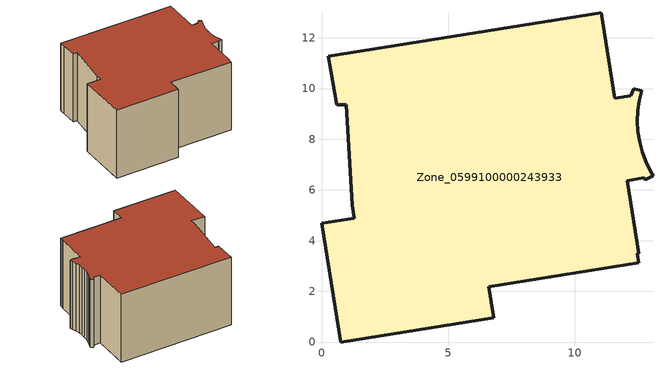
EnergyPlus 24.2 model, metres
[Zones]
Zone_0599100000243933
 floor ground (C_G): 12.46,3.49 12.52,3.13 6.6,2.19 6.79,0.96 0.76,0 0,4.69 1.29,4.89 1.21,5.4 0.97,9.36 0.6,9.36 0.36,10.73 0.27,11.27 11.03,12.98 11.56,9.61 12.21,9.71 12.31,10 12.63,9.92 12.54,9.53 12.48,9.12 12.46,8.71 12.48,8.31 12.55,7.91 12.65,7.51 12.79,7.13 12.96,6.76 13.08,6.57 12.77,6.4 12.72,6.48 12.07,6.37 12.52,3.51 z0
 wall outside (C_F): 0.76,0 6.79,0.96 6.6,2.19 12.52,3.13 12.46,3.49 12.52,3.51 12.07,6.37 12.72,6.48 12.77,6.4 13.08,6.57 12.96,6.76 12.79,7.13 12.65,7.51 12.55,7.91 12.48,8.31 12.46,8.71 12.48,9.12 12.54,9.53 12.63,9.92 12.31,10 12.21,9.71 11.56,9.61 11.03,12.98 0.27,11.27 0.36,10.73 0.6,9.36 0.97,9.36 1.21,5.4 1.29,4.89 0,4.69 0.76,0 z0:6.92
 roof outside (C_R): 12.52,3.13 12.46,3.49 12.52,3.51 12.07,6.37 12.72,6.48 12.77,6.4 13.08,6.57 12.96,6.76 12.79,7.13 12.65,7.51 12.55,7.91 12.48,8.31 12.46,8.71 12.48,9.12 12.54,9.53 12.63,9.92 12.31,10 12.21,9.71 11.56,9.61 11.03,12.98 0.27,11.27 0.36,10.73 0.6,9.36 0.97,9.36 1.21,5.4 1.29,4.89 0,4.69 0.76,0 6.79,0.96 6.6,2.19 z6.92
[BUILDING]
Pand.0599100000243933: North Axis=0; Terrain=City; Loads Convergence Tolerance Value=0.04; Temperature Convergence Tolerance Value=0.4; Solar Distribution=FullExterior; Maximum Number of Warmup Days=25; Minimum Number of Warmup Days=1
[Site:Location]
Rotterdam.The.Hague.AP_ZH_NLD Design_Conditions: Latitude=51.96; Longitude=4.45; Time Zone=1; Elevation=-4.5
[SITE:GROUNDTEMPERATURE:BUILDINGSURFACE]
18, 18, 18, 18, 18, 18, 18, 18, 18, 18, 18, 18
[MATERIAL] Thermal Absorptance=0.9; Solar Absorptance=0.7; Visible Absorptance=0.7
Name | Roughness | Thickness | Conductivity | Density | Specific Heat
G.D.1992-2005 | MediumSmooth | 0.15 | 0.06 | 540 | 1210
F.D.1992-2005 | Rough | 0.3 | 0.12 | 1920 | 840
R.D.1992-2005 | MediumRough | 0.2 | 0.08 | 1500 | 1000
[CONSTRUCTION]
C_G: G.D.1992-2005
C_F: F.D.1992-2005
C_R: R.D.1992-2005
[ZONE]
Zone_0599100000243933: Type=1; Multiplier=1; Ceiling Height=Autocalculate; Volume=Autocalculate; Floor Area=autocalculate; Part of Total Floor Area=Yes
[ZONEINFILTRATION:DESIGNFLOWRATE]
Infil_Zone_0599100000243933: Zone or ZoneList or Space or SpaceList=Zone_0599100000243933; Schedule=AlwaysOn; Design Flow Rate Calculation Method=Flow/Area; Flow Rate per Floor Area=0.0021; Constant Term Coefficient=1; Temperature Term Coefficient=0; Velocity Term Coefficient=0; Velocity Squared Term Coefficient=0
[HVACTEMPLATE:ZONE:IDEALLOADSAIRSYSTEM]
Zone_0599100000243933: Maximum Heating Supply Air Temperature=50; Minimum Cooling Supply Air Temperature=13; Maximum Heating Supply Air Humidity Ratio=0.0156; Minimum Cooling Supply Air Humidity Ratio=0.0077; Heating Limit=NoLimit; Cooling Limit=NoLimit; Dehumidification Control Type=ConstantSensibleHeatRatio; Cooling Sensible Heat Ratio=0.7; Dehumidification Setpoint=60; Humidification Control Type=None; Humidification Setpoint=30; Outdoor Air Method=None; Outdoor Air Flow Rate per Person=0.00944; Outdoor Air Flow Rate per Zone Floor Area=0; Outdoor Air Flow Rate per Zone=0; Demand Controlled Ventilation Type=None; Outdoor Air Economizer Type=NoEconomizer; Heat Recovery Type=None; Sensible Heat Recovery Effectiveness=0.7; Latent Heat Recovery Effectiveness=0.65
[ZONECONTROL:THERMOSTAT]
ThermostatControl_Zone_0599100000243933: Zone or ZoneList=Zone_0599100000243933; Control Type Schedule=DualSetpointControlType; Control 1=Thermostat_Zone_0599100000243933; Temperature Difference Between Cutout And Setpoint=0
[THERMOSTATSETPOINT:DUALSETPOINT]
Thermostat_Zone_0599100000243933: Heating Setpoint Temperature Schedule=HeatingSetpoint_Zone_0599100000243933; Cooling Setpoint Temperature Schedule=CoolingSetpoint_Zone_0599100000243933
[SCHEDULE:COMPACT]
HeatingSetpoint_Zone_0599100000243933: Through: 12/31, For: AllDays, Until: 24:00, 21
CoolingSetpoint_Zone_0599100000243933: Through: 12/31, For: AllDays, Until: 24:00, 24
DualSetpointControlType: Through: 12/31, For: AllDays, Until: 24:00, 4
AlwaysOn: Through: 12/31, For: AllDays, Until: 24:00, 1
